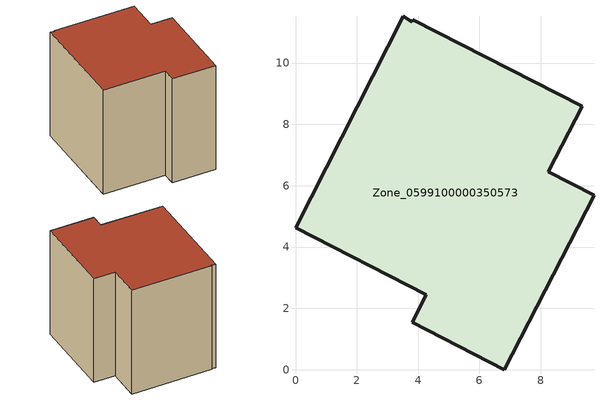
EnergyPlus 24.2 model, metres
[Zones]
Zone_0599100000350573
 floor ground (C_G): 3.81,1.54 4.27,2.44 0,4.62 3.52,11.52 3.8,11.35 3.83,11.41 9.35,8.59 8.25,6.45 9.74,5.69 6.81,0 z3.83
 wall outside (C_F): 4.27,2.44 3.81,1.54 6.81,0 9.74,5.69 8.25,6.45 9.35,8.59 3.83,11.41 3.8,11.35 3.52,11.52 0,4.62 4.27,2.44 z3.83:12.51
 roof outside (C_R): 9.35,8.59 3.83,11.41 3.8,11.35 3.52,11.52 0,4.62 4.27,2.44 3.81,1.54 6.81,0 9.74,5.69 8.25,6.45 z12.51
[BUILDING]
Pand.0599100000350573: North Axis=0; Terrain=City; Loads Convergence Tolerance Value=0.04; Temperature Convergence Tolerance Value=0.4; Solar Distribution=FullExterior; Maximum Number of Warmup Days=25; Minimum Number of Warmup Days=1
[Site:Location]
Rotterdam.The.Hague.AP_ZH_NLD Design_Conditions: Latitude=51.96; Longitude=4.45; Time Zone=1; Elevation=-4.5
[SITE:GROUNDTEMPERATURE:BUILDINGSURFACE]
18, 18, 18, 18, 18, 18, 18, 18, 18, 18, 18, 18
[MATERIAL] Thermal Absorptance=0.9; Solar Absorptance=0.7; Visible Absorptance=0.7
Name | Roughness | Thickness | Conductivity | Density | Specific Heat
G.TI.1992-2005 | MediumSmooth | 0.15 | 0.06 | 540 | 1210
F.TI.1992-2005 | Rough | 0.3 | 0.12 | 1920 | 840
R.TI.1992-2005 | MediumRough | 0.2 | 0.08 | 1500 | 1000
[CONSTRUCTION]
C_G: G.TI.1992-2005
C_F: F.TI.1992-2005
C_R: R.TI.1992-2005
[ZONE]
Zone_0599100000350573: Type=1; Multiplier=1; Ceiling Height=Autocalculate; Volume=Autocalculate; Floor Area=autocalculate; Part of Total Floor Area=Yes
[ZONEINFILTRATION:DESIGNFLOWRATE]
Infil_Zone_0599100000350573: Zone or ZoneList or Space or SpaceList=Zone_0599100000350573; Schedule=AlwaysOn; Design Flow Rate Calculation Method=Flow/Area; Flow Rate per Floor Area=0.0015; Constant Term Coefficient=1; Temperature Term Coefficient=0; Velocity Term Coefficient=0; Velocity Squared Term Coefficient=0
[HVACTEMPLATE:ZONE:IDEALLOADSAIRSYSTEM]
Zone_0599100000350573: Maximum Heating Supply Air Temperature=50; Minimum Cooling Supply Air Temperature=13; Maximum Heating Supply Air Humidity Ratio=0.0156; Minimum Cooling Supply Air Humidity Ratio=0.0077; Heating Limit=NoLimit; Cooling Limit=NoLimit; Dehumidification Control Type=ConstantSensibleHeatRatio; Cooling Sensible Heat Ratio=0.7; Dehumidification Setpoint=60; Humidification Control Type=None; Humidification Setpoint=30; Outdoor Air Method=None; Outdoor Air Flow Rate per Person=0.00944; Outdoor Air Flow Rate per Zone Floor Area=0; Outdoor Air Flow Rate per Zone=0; Demand Controlled Ventilation Type=None; Outdoor Air Economizer Type=NoEconomizer; Heat Recovery Type=None; Sensible Heat Recovery Effectiveness=0.7; Latent Heat Recovery Effectiveness=0.65
[ZONECONTROL:THERMOSTAT]
ThermostatControl_Zone_0599100000350573: Zone or ZoneList=Zone_0599100000350573; Control Type Schedule=DualSetpointControlType; Control 1=Thermostat_Zone_0599100000350573; Temperature Difference Between Cutout And Setpoint=0
[THERMOSTATSETPOINT:DUALSETPOINT]
Thermostat_Zone_0599100000350573: Heating Setpoint Temperature Schedule=HeatingSetpoint_Zone_0599100000350573; Cooling Setpoint Temperature Schedule=CoolingSetpoint_Zone_0599100000350573
[SCHEDULE:COMPACT]
HeatingSetpoint_Zone_0599100000350573: Through: 12/31, For: AllDays, Until: 24:00, 21
CoolingSetpoint_Zone_0599100000350573: Through: 12/31, For: AllDays, Until: 24:00, 24
DualSetpointControlType: Through: 12/31, For: AllDays, Until: 24:00, 4
AlwaysOn: Through: 12/31, For: AllDays, Until: 24:00, 1
